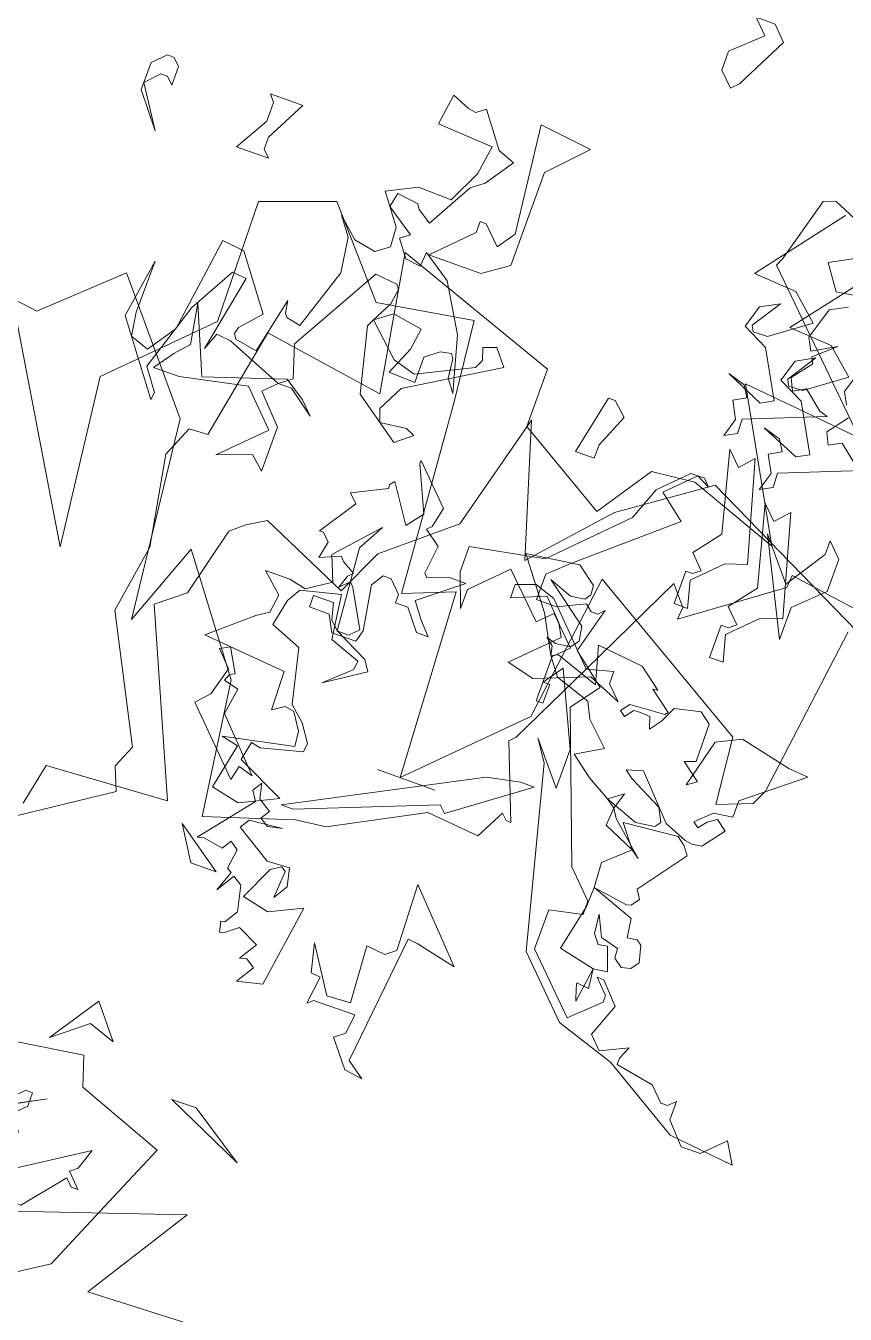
# Model space of a CAD drawing. Header units: metres. Extents: x -71 to 881, y -503 to 661.
# Drawn here: x 311.744 to 314.161, y 207.726 to 211.528 of the extents above; entities that cross this region are included whole.
import ezdxf

# ---------------------------------------------------------------- set-up
doc = ezdxf.new("R2010")
doc.units = ezdxf.units.M
doc.layers.add('ARBRE', color=100, linetype='Continuous', lineweight=13, true_color=0x00ff3f)

# ---------------------------------------------------------------- blocks, each defined once
blk = doc.blocks.new('WMF2', base_point=(0, 0.01))
at = {"color": 251, "lineweight": 0, "true_color": 0x636466}
for points in [[(154.26, -173.69), (175.85, -184.22), (183.13, -179.1), (188.97, -172.64), (192.5, -184.13), (195.26, -173.72), (200.97, -168.92), (202.85, -164.87), (210.8, -168.41), (212.43, -167.44), (213.62, -166.42), (215.13, -160.27), (217.5, -158.38), (210.72, -142.97), (221.5, -142.28), (222.26, -138.6)], [(216.01, -113.25), (211.75, -115.52), (215.09, -113.71)], [(212.64, -105.02), (197.13, -110.25), (202.88, -101.16), (188.84, -101.73), (195.03, -95.86), (196.4, -92.3), (193.55, -87.25), (201.48, -82.18), (206.17, -84.52)], [(152.68, -38.14), (149.95, -37.75), (143.85, -43.43), (139.57, -38.33), (135.29, -33.25), (133.39, -15.7), (130.63, -23.1), (123.64, -13.73), (121.99, -1.9), (114.39, -4.34), (111.72, -4.67), (103.98, -8.76), (99.27, -8.35), (97.95, -10.89), (97.46, -10.41), (97.02, -10.37), (99.54, -16.88), (99.06, -17.38), (95.41, -24.9), (90.83, -34.32), (89.42, -32.65), (89.51, -31.56), (81.64, -37.29), (81.55, -38.39), (70.38, -36.78)], [(122.03, -4.59), (121.2, -8.62), (122.72, -8.94), (116.58, -10.22), (116.74, -11.56), (117.68, -13), (118.53, -13.17), (119.53, -12.5), (119.62, -15.95), (127.05, -16.59), (123.52, -19.64), (122.5, -20.31), (122.25, -21.93), (124.05, -23.52), (121.84, -23.52), (120.32, -23.2), (118.31, -24.55), (119.17, -26.74), (115.88, -30.39), (117.14, -28.09), (116.53, -20.76), (113.49, -19.25), (112.89, -18.34), (116.25, -16.14), (114.07, -18.14), (114, -18.92), (116.7, -19.9), (117.23, -23.8), (120.73, -22.94), (121.42, -21.76), (121.9, -19.39), (119.14, -18.3), (118.02, -13.51), (116.67, -12.35), (115.65, -10.82), (115.72, -10.05), (119.34, -9.11), (120.19, -9.29), (120.53, -7.61), (116.29, -5.59), (119.5, -4.04), (122.03, -4.59), (122.03, -4.59)], [(100.3, -13.3), (97.37, -13.9), (96.16, -13.9), (102.61, -9.16), (103.21, -9.75), (114.9, -5.14), (116, -5.14), (100.3, -13.3), (100.3, -13.3)], [(172.36, -209.7), (174.37, -210.56), (175.39, -210.16), (176.98, -204.42), (177.29, -203.7), (165.65, -192.21), (176.34, -193.26), (169.52, -180.97), (177.55, -183.87), (181.35, -183.49), (184.59, -178.67), (192.69, -183.49), (192.69, -188.7), (207.51, -193.95), (205.44, -181.84), (216.23, -183.49), (218.11, -173.58), (219.76, -173.52), (220.92, -170.8), (219.49, -162.84), (220.49, -156.77), (215.08, -146.26), (215.94, -144.26), (215.12, -142.21), (227.2, -134.24)], [(227.53, -117.47), (210.08, -120.09), (209.21, -117.47), (201.41, -114.58), (204.04, -108.47), (206.64, -102.36), (221.47, -92.77)], [(151.66, -37.02), (141.23, -19.49), (142.97, -34.33), (135.13, -42.17), (135.3, -53.01), (129.01, -55.27), (122.91, -48.29), (114.53, -49.68), (113.77, -42.55), (112.45, -25.61), (108.09, -27.35), (107.21, -10.78), (98.49, -19.49), (96.74, -32.59), (81.64, -23.67), (81.04, -17.76), (78.09, -18.94), (77.45, -20.28), (75.41, -35.48)], [(95.41, -24.9), (93.1, -25.5), (93.1, -24.4), (91.88, -23.19), (94.81, -24.4), (99.43, -22.59), (101.87, -23.19), (98.33, -26.72), (98.94, -27.82), (100.65, -29.64), (103.57, -28.43), (103.57, -29.64), (101.87, -30.26), (100.05, -29.64), (95.41, -24.9), (95.41, -24.9)], [(85.82, -32.33), (85.2, -32.33), (84.59, -32.83), (85.82, -34.04), (83.99, -36.36), (85.82, -43.43), (84.59, -42.2), (83.5, -43.43), (81.06, -34.64), (82.88, -34.04), (85.2, -31.73), (84.59, -29.42), (85.82, -29.42), (85.82, -32.33), (85.82, -32.33)], [(127.86, -39.54), (126.03, -38.33), (124.94, -37.24), (127.24, -38.94), (128.46, -38.94), (129.55, -37.85), (127.24, -35.41), (127.24, -31.39), (128.46, -32.48), (131.38, -31.39), (127.86, -34.91), (130.76, -37.85), (136.62, -36.62), (138.93, -36.62), (137.71, -38.33), (136.62, -39.54), (137.23, -43.08), (134.79, -37.24), (127.86, -39.54), (127.86, -39.54)], [(90.23, -35.66), (89.63, -35.66), (89.02, -36.14), (90.23, -37.37), (88.4, -39.67), (90.23, -46.74), (89.02, -45.52), (87.92, -46.74), (85.48, -37.97), (87.31, -37.37), (89.63, -35.05), (89.02, -32.72), (90.23, -32.72), (90.23, -35.66), (90.23, -35.66)], [(120.42, -66.45), (119.65, -67.04), (117.45, -64.06), (115.93, -63.49), (117.61, -61.04), (118.69, -60.22), (120.94, -56.22), (122.15, -57.02), (122.44, -57.42), (124.35, -57.69), (124.6, -56.41), (122.13, -54.73), (122.91, -54.15), (121.8, -52.67), (120.44, -52.47), (120.32, -53.77), (117.85, -52.09), (115.45, -48.04), (114.13, -43.19), (114.93, -44.29), (115.11, -45.98), (115.4, -46.38), (116.35, -46.16), (117.52, -45.28), (117.5, -42.97), (119.86, -43.05), (118.8, -45.54), (118.53, -47.44), (121.17, -47.9), (122.64, -46.8), (121.69, -48.6), (121.49, -49.97), (121.78, -50.35), (123.77, -50.57), (128.28, -42.59), (127.38, -39.75), (128.46, -38.94), (133.52, -40.99), (134.82, -41.11), (135.39, -39.6), (134.06, -46.44), (135.36, -46.55), (137.61, -42.55), (139.52, -36.52), (138.12, -34.62), (138.22, -33.95), (142.72, -39.97), (141.89, -45.21), (141.95, -40.55), (141.61, -38.48), (139.96, -37.89), (138.27, -40.36), (137.04, -48.82), (135.07, -48.6), (131.68, -44.07), (133.27, -42.27), (133.42, -41.67), (133.14, -41.28), (131.16, -40.93), (130.09, -45.87), (129.9, -44.79), (129.67, -44.48), (128.38, -44.23), (126.63, -49.66), (127.08, -52.73), (128.25, -54.29), (126.47, -52.71), (124.5, -52.36), (123.39, -53.17), (123.49, -54.92), (125.42, -57.49), (122.86, -58.8), (119.88, -58.72), (118.5, -61.58), (118.12, -64.16), (123.08, -64.47), (122.69, -67.2), (121.11, -66.56), (120.42, -66.45), (120.42, -66.45)], [(122.64, -46.8), (119.8, -44.2), (117.78, -43.62), (113.05, -45.94), (112.69, -46.71), (113.05, -47.75), (111.9, -48.16), (110.76, -46.76), (118.41, -42.1), (119.56, -39.88), (119.15, -38.74), (116.82, -39.05), (116.04, -38.68), (117.45, -37.54), (121.56, -40.46), (122.95, -46.17), (122.64, -46.8), (122.64, -46.8)], [(99.65, -46.23), (100.87, -43.31), (100.87, -42.08), (102.57, -42.08), (101.47, -47.33), (100.87, -47.33), (99.65, -46.23), (99.65, -46.23)], [(81.86, -57.49), (82.69, -54.71), (82.12, -53.66)], [(81.61, -52.7), (82.93, -50.96), (82.44, -49.93), (81.38, -50.49), (79.67, -49.09)], [(78.94, -48.87), (85.72, -46.19), (85.64, -44.92), (86.71, -44.35), (86.21, -45.98), (87.01, -47.47), (85.95, -48.04), (86.55, -49.02), (88.1, -49.47), (84.71, -48.03), (83.64, -48.6), (85.9, -52.66), (88.14, -53.77), (87.55, -55.72), (85.96, -56.58), (87.61, -54.06), (87.34, -53.53), (86.07, -53.59), (82.77, -55.98), (85.1, -58.01), (88.93, -58.28), (83.26, -65.56)], [(85.72, -65.71), (87.73, -64.61), (86.24, -62.48), (84.47, -62.76)], [(84.81, -61.62), (86.3, -60.82), (87.13, -58.03), (86.56, -56.98), (84.52, -58.13), (86.33, -56.54), (86.04, -56.01), (87.37, -54.28), (86.87, -53.24), (85.82, -53.82), (84.11, -52.42), (83.35, -52.19), (90.12, -49.5), (90.07, -48.23), (91.12, -47.66), (90.64, -49.3), (91.42, -50.77), (90.37, -51.37), (90.96, -52.33), (92.52, -52.8), (89.13, -51.34), (88.07, -51.91), (90.31, -55.97), (92.58, -57.08), (91.99, -59.05), (90.39, -59.91), (92.05, -57.37), (91.75, -56.85), (90.49, -56.9), (87.19, -59.31), (89.51, -61.33), (93.35, -61.59), (87.7, -68.89)], [(113.17, -63.62), (113.17, -55.18), (115.36, -53.65), (120.07, -53.65), (116.91, -56.82), (116.91, -57.81), (116.37, -57.81), (114.82, -56.28), (113.72, -57.81), (114.82, -67.35), (110.12, -66.81), (113.17, -63.62), (113.17, -63.62)], [(147.98, -61.05), (146.87, -62.15), (146.26, -62.15), (145.66, -61.53), (145.66, -59.83), (146.26, -60.44), (146.87, -60.44), (147.98, -59.23), (145.66, -55.68), (147.98, -58.61), (147.98, -61.05), (147.98, -61.05)], [(136.37, -58.45), (136.37, -57.37), (135.76, -56.76), (138.68, -56.76), (136.98, -59.69), (136.98, -61.39), (137.47, -62), (134.54, -62), (136.37, -58.45), (136.37, -58.45)], [(97.72, -81.01), (100.04, -76.4), (100.64, -75.79), (101.87, -77), (101.87, -78.71), (99.41, -81.01), (100.64, -82.24), (98.93, -82.24), (97.72, -81.01), (97.72, -81.01)], [(216.62, -108.51), (216.01, -113.25), (213.7, -115.58), (213.1, -115.58), (213.1, -114.35), (214.19, -113.25), (213.1, -112.03), (215.41, -108.51), (215.41, -107.9), (214.8, -107.41), (206.64, -112.66), (207.25, -110.82), (207.86, -110.33), (206.64, -109.11), (207.25, -109.11), (207.86, -109.72), (210.77, -106.2), (214.19, -106.2), (216.62, -108.51), (216.62, -108.51)], [(194.63, -115.87), (201.7, -119.08), (199.51, -119.1), (194.63, -115.87), (194.63, -115.87)], [(208.1, -122), (210.46, -122.83), (213.34, -120.5), (210.43, -124.86), (208.1, -122), (208.1, -122)], [(190.5, -128.76), (189.64, -129.45), (189.46, -131.17), (193.19, -131.13), (193.65, -130.73), (193.32, -133.22), (194.17, -133.3), (194.78, -135.8), (192.24, -131.89), (190.15, -132.02), (190.49, -137.07), (188.78, -136.9), (187.93, -137.58), (188.18, -143.5), (182.86, -137.92), (186.5, -138.74), (187.36, -138.82), (188.57, -127.35), (187.03, -126.24), (188.66, -126.48), (190.5, -128.76), (190.5, -128.76)], [(167.53, -134.78), (172.77, -136.49), (177.52, -141.23), (181.55, -156.93), (182.76, -158.76), (179.84, -155.24), (179.84, -158.76), (182.76, -165.09), (183.97, -163.4), (183.36, -163.4), (183.36, -161.69), (183.97, -161.69), (183.97, -165.71), (182.76, -166.93), (185.07, -169.24), (186.28, -168.03), (189.83, -171.55), (192.73, -168.64), (192.73, -166.93), (193.83, -169.85), (193.83, -172.16), (187.38, -173.37), (181.55, -179.23), (180.45, -182.15), (178.13, -184.47), (176.91, -184.47), (176.31, -183.86), (177.52, -184.47), (179.84, -182.15), (177.52, -180.32), (185.07, -173.85), (186.89, -172.16), (186.89, -169.85), (185.07, -169.85), (182.76, -170.95), (182.15, -170.45), (181.55, -170.45), (181.05, -170.95), (182.15, -166.93), (179.21, -164.61), (181.05, -162.17), (176.31, -149.38), (174, -147.07), (174, -145.86), (176.91, -145.25), (176.91, -141.71), (172.29, -137.1), (169.85, -139.41), (169.85, -140.01), (171.07, -141.23), (170.45, -141.23), (168.76, -139.41), (169.85, -136.49), (168.76, -135.38), (166.44, -136.49), (166.93, -135.38), (166.93, -134.78), (163.52, -134.17), (162.29, -132.95), (161.69, -132.95), (161.08, -133.55), (161.08, -131.86), (159.38, -130.03), (157.67, -130.03), (155.85, -131.86), (154.74, -130.03), (160.6, -130.65), (167.53, -134.78), (167.53, -134.78)], [(198.96, -132.02), (199.76, -132.54), (200.36, -132.4), (199.38, -133.95), (201.26, -134.85), (202.39, -133.98), (202.72, -133.9), (202.93, -134.84), (202.59, -134.91), (201.88, -136.06), (202.37, -138.31), (203.19, -138.84), (204.17, -137.22), (203.51, -139.04), (203.93, -139.29), (203.69, -141.03), (204.43, -141.55), (204.96, -140.74), (206.69, -141.04), (207.29, -140.91), (203.63, -145.45), (204.17, -146.3), (203.66, -147.12), (203.34, -145.79), (202.2, -145.06), (202.72, -144.26), (201.92, -143.8), (200.66, -144.08), (203.6, -143.77), (204.12, -142.96), (200.96, -141), (198.96, -141.1), (198.59, -139.51), (199.36, -138.28), (199.2, -140.69), (199.61, -140.96), (200.47, -140.41), (201.83, -137.47), (199.42, -136.95), (196.65, -138.27), (197.74, -130.97), (199.93, -130.47), (198.96, -132.02), (198.96, -132.02)], [(172.09, -138.69), (172.45, -139.76), (172.53, -140.18), (171.42, -140.08), (171.62, -141.79), (170.39, -141.96), (171.14, -144.02), (171.94, -143.9), (172.54, -144.66), (172.74, -146.37), (171.85, -144.55), (170.26, -144.14), (170.19, -143.29), (169.43, -142.72), (168.61, -142.9), (168.09, -143.61), (168.48, -145.07), (168.92, -145.41), (169.79, -145.28), (170.04, -146.94), (173.91, -148.36), (170.8, -147.91), (170.41, -148.01), (169.9, -148.71), (170.41, -149.48), (167.33, -153.6), (167.88, -154.33), (168.63, -154.89), (173.09, -154.46), (173.45, -154.42), (171.93, -152.49), (171.21, -151.97), (174.13, -154.55), (174.64, -155.32), (175.4, -155.88), (172.47, -154.78), (170.8, -155.02), (170.42, -155.53), (171.04, -156.68), (174.04, -158.22), (174.74, -158.74), (173.33, -159.18), (169.98, -155.59), (167.94, -154.77), (167.31, -154.68), (166.44, -154.8), (165.01, -156.7), (165.95, -157.41), (166.73, -156.9), (167.3, -156.16), (167.79, -156.52), (166.47, -157.79), (164.8, -158.03), (164.79, -159.51), (159.94, -163.43), (161.71, -163.57), (166.28, -164.6), (168.39, -163.57), (169.49, -159.28), (168.67, -159.85), (170.32, -161.09), (169.36, -161.46), (169.4, -164.84), (170.39, -165.59), (172.66, -165.09), (173.31, -163.69), (174.06, -162.7), (174.38, -163.72), (175.5, -163.78), (175.85, -163.73), (176.42, -162.98), (176.92, -163.36), (176.35, -164.1), (173.23, -164.33), (173.04, -164.58), (174.93, -166.01), (174.5, -166.07), (176.45, -167.55), (180.59, -167.98), (179.68, -164.7), (183.52, -166.03), (184.12, -165.76), (184.28, -166.58), (184.98, -167.12), (184.09, -166.85), (182.78, -167.03), (182.25, -167.74), (182.48, -169.01), (186.32, -171.88), (184.25, -171.11), (183.02, -171.28), (182.66, -171.8), (182.73, -172.63), (184.43, -173.9), (189.08, -173.24), (185.87, -169.02), (184.12, -165.76), (182.95, -164.22), (179.83, -163.17), (179.13, -161.78), (177.11, -159.84), (179.39, -158.51), (177.45, -157.05), (175.4, -155.88), (174.19, -156.77), (174.64, -155.32), (174.73, -153.72), (171.93, -152.49), (174.04, -150.58), (173.91, -148.36), (173.97, -146.62), (174.86, -142.5), (171.62, -141.79), (172.09, -138.69), (172.09, -138.69)], [(208.87, -141.57), (204.74, -138.66), (207.06, -138.66), (208.87, -141.57), (208.87, -141.57)], [(208.96, -155.15), (209.4, -154.92), (209.63, -154.33), (208.3, -153.97), (208.67, -151.63), (204.64, -147.41), (205.96, -147.79), (206.24, -146.5), (211.37, -151.69), (210.33, -152.81), (209.63, -155.34), (210.96, -156.71), (210.11, -157.18), (208.96, -155.15), (208.96, -155.15)], [(189.52, -151.57), (194.75, -151.57), (189.52, -151.57), (189.52, -151.57)], [(203.13, -162.67), (204.93, -162.67), (204.93, -163.71), (203.13, -163.71), (202.75, -162.29), (202.01, -161.54), (200.96, -161.54), (200.21, -162.29), (202.01, -165.5), (202.37, -165.88), (203.13, -165.12), (202.75, -166.25), (202.37, -166.64), (203.5, -167.31), (203.82, -167.68), (205.6, -166.93), (205.31, -168.42), (205.98, -169.09), (206.34, -169.09), (204.18, -172.31), (204.93, -173.05), (202.01, -174.48), (202.01, -174.86), (201.7, -175.24), (199.54, -172.01), (198.43, -173.43), (200.21, -177.4), (200.21, -177.69), (197, -174.48), (197.38, -172.69), (197.76, -172.31), (196.33, -171.27), (196.63, -168.73), (196.33, -168.42), (194.53, -169.09), (193.04, -169.09), (196.63, -166.25), (195.57, -164.83), (194.53, -163.71), (195.57, -163.71), (197, -165.5), (198.12, -165.5), (198.12, -166.25), (199.17, -167.31), (199.92, -167.31), (200.59, -166.25), (199.92, -162.29), (200.21, -161.25), (202.37, -161.25), (203.13, -162.67), (203.13, -162.67)], [(167.3, -178.31), (164.99, -181.83), (164.99, -183.07), (163.76, -181.83), (163.76, -178.92), (166.2, -176.6), (166.2, -173.68), (170.22, -181.83), (167.3, -178.31), (167.3, -178.31)]]:
    blk.add_lwpolyline(points, dxfattribs=at)

msp = doc.modelspace()

# ---------------------------------------------------------------- block references
at = {"layer": 'ARBRE', "color": 251, "lineweight": 5, "true_color": 0x636466, "xscale": 0.03451886634015593, "yscale": 0.03451886634015593, "zscale": 0.03451886634015593, "rotation": 160.1685466476646}
for p in [(316.2034, 207.704), (317.33, 202.1311)]:
    msp.add_blockref('WMF2', p, dxfattribs=at)

doc.saveas('drawing.dxf')
